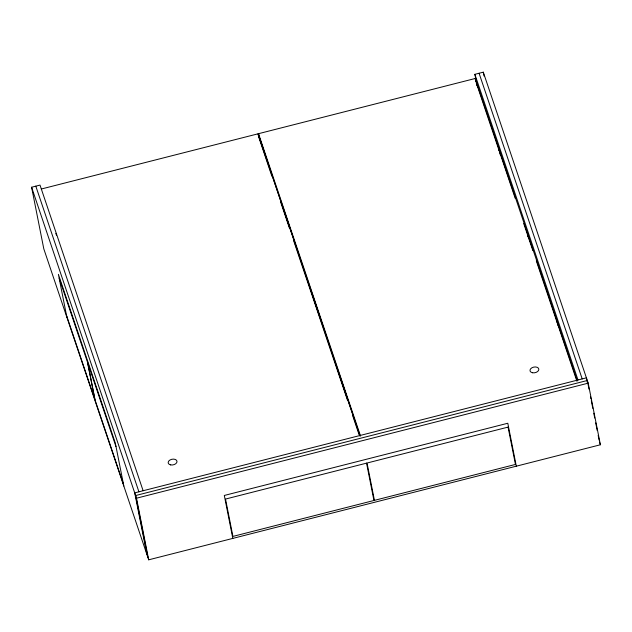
<?xml version="1.0" encoding="UTF-8"?>
<svg xmlns="http://www.w3.org/2000/svg" width="632" height="632" viewBox="0 0 632 632"><rect width="100%" height="100%" fill="white"/><g stroke="black" fill="none" stroke-linecap="round" stroke-linejoin="round"><path stroke-width="0.95" d="M477.168 85.881L474.877 74.323L483.29 72.182L588.202 383.158L600.4 444.77L148.71 559.818L43.798 248.842L31.6 187.23L40.006 185.089L143.124 490.74M41.333 189.008L258.046 133.81L360.011 436.056M359.885 435.464L259.175 136.954L258.528 133.684L475.24 78.486L577.206 380.733M31.6 187.23L136.512 498.206L588.202 383.158M479.08 73.257L582.198 378.908M599.499 442.108L600.4 444.77M474.877 74.323L577.996 379.982M476.338 81.702L477.792 87.161M476.204 82.689L515.23 198.361M523.723 223.546L532.847 250.604M536.315 260.866L576.913 381.199M258.528 133.684L360.493 435.93M258.693 137.073L271.91 176.257M280.411 201.442L289.535 228.492M293.627 240.618L347.442 400.143M352.482 415.066L359.087 434.658M55.829 233.319L56.453 235.183M35.803 186.163L138.922 491.815M59.226 278.372L87.54 362.31L94.934 399.645L66.621 315.708M115.964 446.555L87.643 362.61L95.037 399.953L123.359 483.891M589.016 389.162L587.302 380.496L135.619 495.543L147.817 557.155M590.541 396.864L590.928 398.792M591.307 400.712L592.832 408.414M593.788 413.225L594.736 418.044M595.692 422.855L597.216 430.558M598.164 435.369L599.12 440.18M587.547 383.616L586.409 377.841L134.719 492.881L146.916 554.493M558.032 325.456L556.373 318.923L556.942 321.83M528.921 238.762L527.451 233.2L528.218 237.071M500.386 154.974L498.529 147.469L499.098 150.376M483.29 72.182L484.049 76.038M475.24 78.486L475.888 81.757M516.312 466.187L507.804 423.25L224.305 495.456L232.805 538.401M258.046 133.81L258.528 136.259M136.512 498.206L148.71 559.818M123.833 486.063L115.332 443.127L58.381 274.327L66.881 317.272M366.552 463.145L225.521 499.067L232.916 536.41L373.947 500.489L366.552 463.145M508.065 427.106L367.034 463.027L374.428 500.362L515.459 464.441L508.065 427.106M532.539 372.754A4.479 2.876 -11.2 0 0 538.827 369.151A4.479 2.876 -11.2 0 0 531.891 367.8A4.479 2.876 -11.2 0 0 532.539 372.754M170.703 464.907A4.479 2.876 -11.2 0 0 177 461.313A4.479 2.876 -11.2 0 0 170.055 459.962A4.479 2.876 -11.2 0 0 170.703 464.907"/></g></svg>
